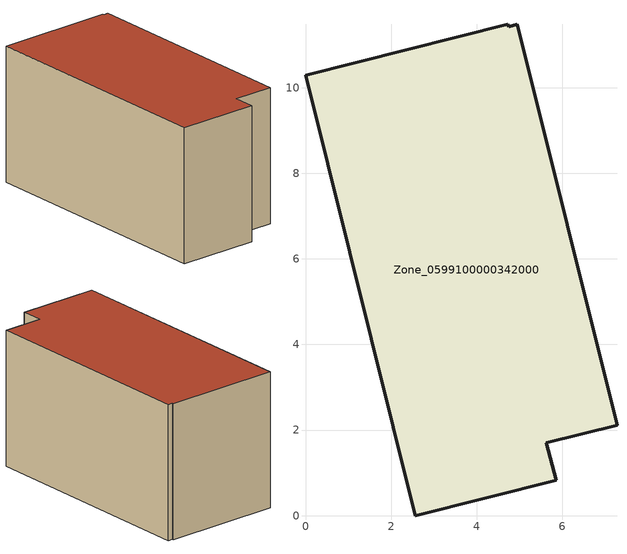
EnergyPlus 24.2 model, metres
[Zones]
Zone_0599100000342000
 floor ground (C_G): 4.73,11.48 4.75,11.43 4.95,11.48 7.28,2.11 5.63,1.7 5.86,0.82 2.56,0 0,10.29 z0
 wall outside (C_F): 2.56,0 5.86,0.82 5.63,1.7 7.28,2.11 4.95,11.48 4.75,11.43 4.73,11.48 0,10.29 2.56,0 z0:5.67
 roof outside (C_R): 4.75,11.43 4.73,11.48 0,10.29 2.56,0 5.86,0.82 5.63,1.7 7.28,2.11 4.95,11.48 z5.67
[BUILDING]
Pand.0599100000342000: North Axis=0; Terrain=City; Loads Convergence Tolerance Value=0.04; Temperature Convergence Tolerance Value=0.4; Solar Distribution=FullExterior; Maximum Number of Warmup Days=25; Minimum Number of Warmup Days=1
[Site:Location]
Rotterdam.The.Hague.AP_ZH_NLD Design_Conditions: Latitude=51.96; Longitude=4.45; Time Zone=1; Elevation=-4.5
[SITE:GROUNDTEMPERATURE:BUILDINGSURFACE]
18, 18, 18, 18, 18, 18, 18, 18, 18, 18, 18, 18
[MATERIAL] Thermal Absorptance=0.9; Solar Absorptance=0.7; Visible Absorptance=0.7
Name | Roughness | Thickness | Conductivity | Density | Specific Heat
G.TI.1992-2005 | MediumSmooth | 0.15 | 0.06 | 540 | 1210
F.TI.1992-2005 | Rough | 0.3 | 0.12 | 1920 | 840
R.TI.1992-2005 | MediumRough | 0.2 | 0.08 | 1500 | 1000
[CONSTRUCTION]
C_G: G.TI.1992-2005
C_F: F.TI.1992-2005
C_R: R.TI.1992-2005
[ZONE]
Zone_0599100000342000: Type=1; Multiplier=1; Ceiling Height=Autocalculate; Volume=Autocalculate; Floor Area=autocalculate; Part of Total Floor Area=Yes
[ZONEINFILTRATION:DESIGNFLOWRATE]
Infil_Zone_0599100000342000: Zone or ZoneList or Space or SpaceList=Zone_0599100000342000; Schedule=AlwaysOn; Design Flow Rate Calculation Method=Flow/Area; Flow Rate per Floor Area=0.0015; Constant Term Coefficient=1; Temperature Term Coefficient=0; Velocity Term Coefficient=0; Velocity Squared Term Coefficient=0
[HVACTEMPLATE:ZONE:IDEALLOADSAIRSYSTEM]
Zone_0599100000342000: Maximum Heating Supply Air Temperature=50; Minimum Cooling Supply Air Temperature=13; Maximum Heating Supply Air Humidity Ratio=0.0156; Minimum Cooling Supply Air Humidity Ratio=0.0077; Heating Limit=NoLimit; Cooling Limit=NoLimit; Dehumidification Control Type=ConstantSensibleHeatRatio; Cooling Sensible Heat Ratio=0.7; Dehumidification Setpoint=60; Humidification Control Type=None; Humidification Setpoint=30; Outdoor Air Method=None; Outdoor Air Flow Rate per Person=0.00944; Outdoor Air Flow Rate per Zone Floor Area=0; Outdoor Air Flow Rate per Zone=0; Demand Controlled Ventilation Type=None; Outdoor Air Economizer Type=NoEconomizer; Heat Recovery Type=None; Sensible Heat Recovery Effectiveness=0.7; Latent Heat Recovery Effectiveness=0.65
[ZONECONTROL:THERMOSTAT]
ThermostatControl_Zone_0599100000342000: Zone or ZoneList=Zone_0599100000342000; Control Type Schedule=DualSetpointControlType; Control 1=Thermostat_Zone_0599100000342000; Temperature Difference Between Cutout And Setpoint=0
[THERMOSTATSETPOINT:DUALSETPOINT]
Thermostat_Zone_0599100000342000: Heating Setpoint Temperature Schedule=HeatingSetpoint_Zone_0599100000342000; Cooling Setpoint Temperature Schedule=CoolingSetpoint_Zone_0599100000342000
[SCHEDULE:COMPACT]
HeatingSetpoint_Zone_0599100000342000: Through: 12/31, For: AllDays, Until: 24:00, 21
CoolingSetpoint_Zone_0599100000342000: Through: 12/31, For: AllDays, Until: 24:00, 24
DualSetpointControlType: Through: 12/31, For: AllDays, Until: 24:00, 4
AlwaysOn: Through: 12/31, For: AllDays, Until: 24:00, 1
